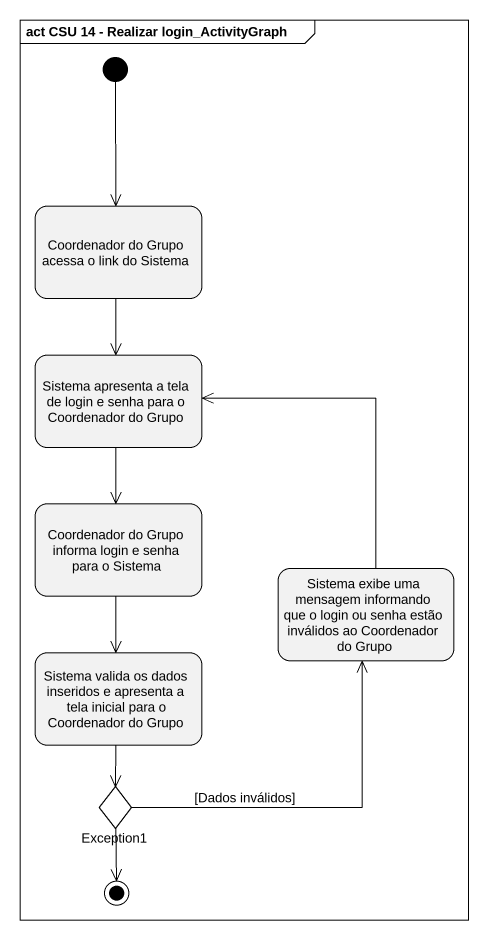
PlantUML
@startuml
mainframe act CSU 14 - Realizar login_ActivityGraph
hide empty description
state "Coordenador do Grupo acessa o link do Sistema" as Coordenador_do_Grupo_acessa
state "Sistema apresenta a tela de login e senha para o Coordenador do Grupo" as Sistema_apresenta_a_tela_de
state "Coordenador do Grupo informa login e senha para o Sistema" as Coordenador_do_Grupo
state "Sistema exibe uma mensagem informando que o login ou senha estão inválidos ao Coordenador do Grupo" as Sistema_exibe_uma_mensagem
state "Sistema valida os dados inseridos e apresenta a tela inicial para o Coordenador do Grupo" as Sistema_valida_os_dados
state Exception1 <<choice>>
[*] --> Coordenador_do_Grupo_acessa
Coordenador_do_Grupo_acessa --> Sistema_apresenta_a_tela_de
Sistema_apresenta_a_tela_de --> Coordenador_do_Grupo
Coordenador_do_Grupo --> Sistema_valida_os_dados
Sistema_exibe_uma_mensagem -up-> Sistema_apresenta_a_tela_de
Sistema_valida_os_dados --> Exception1
Exception1 -up-> Sistema_exibe_uma_mensagem : [Dados inválidos]
Exception1 --> [*]
@enduml
